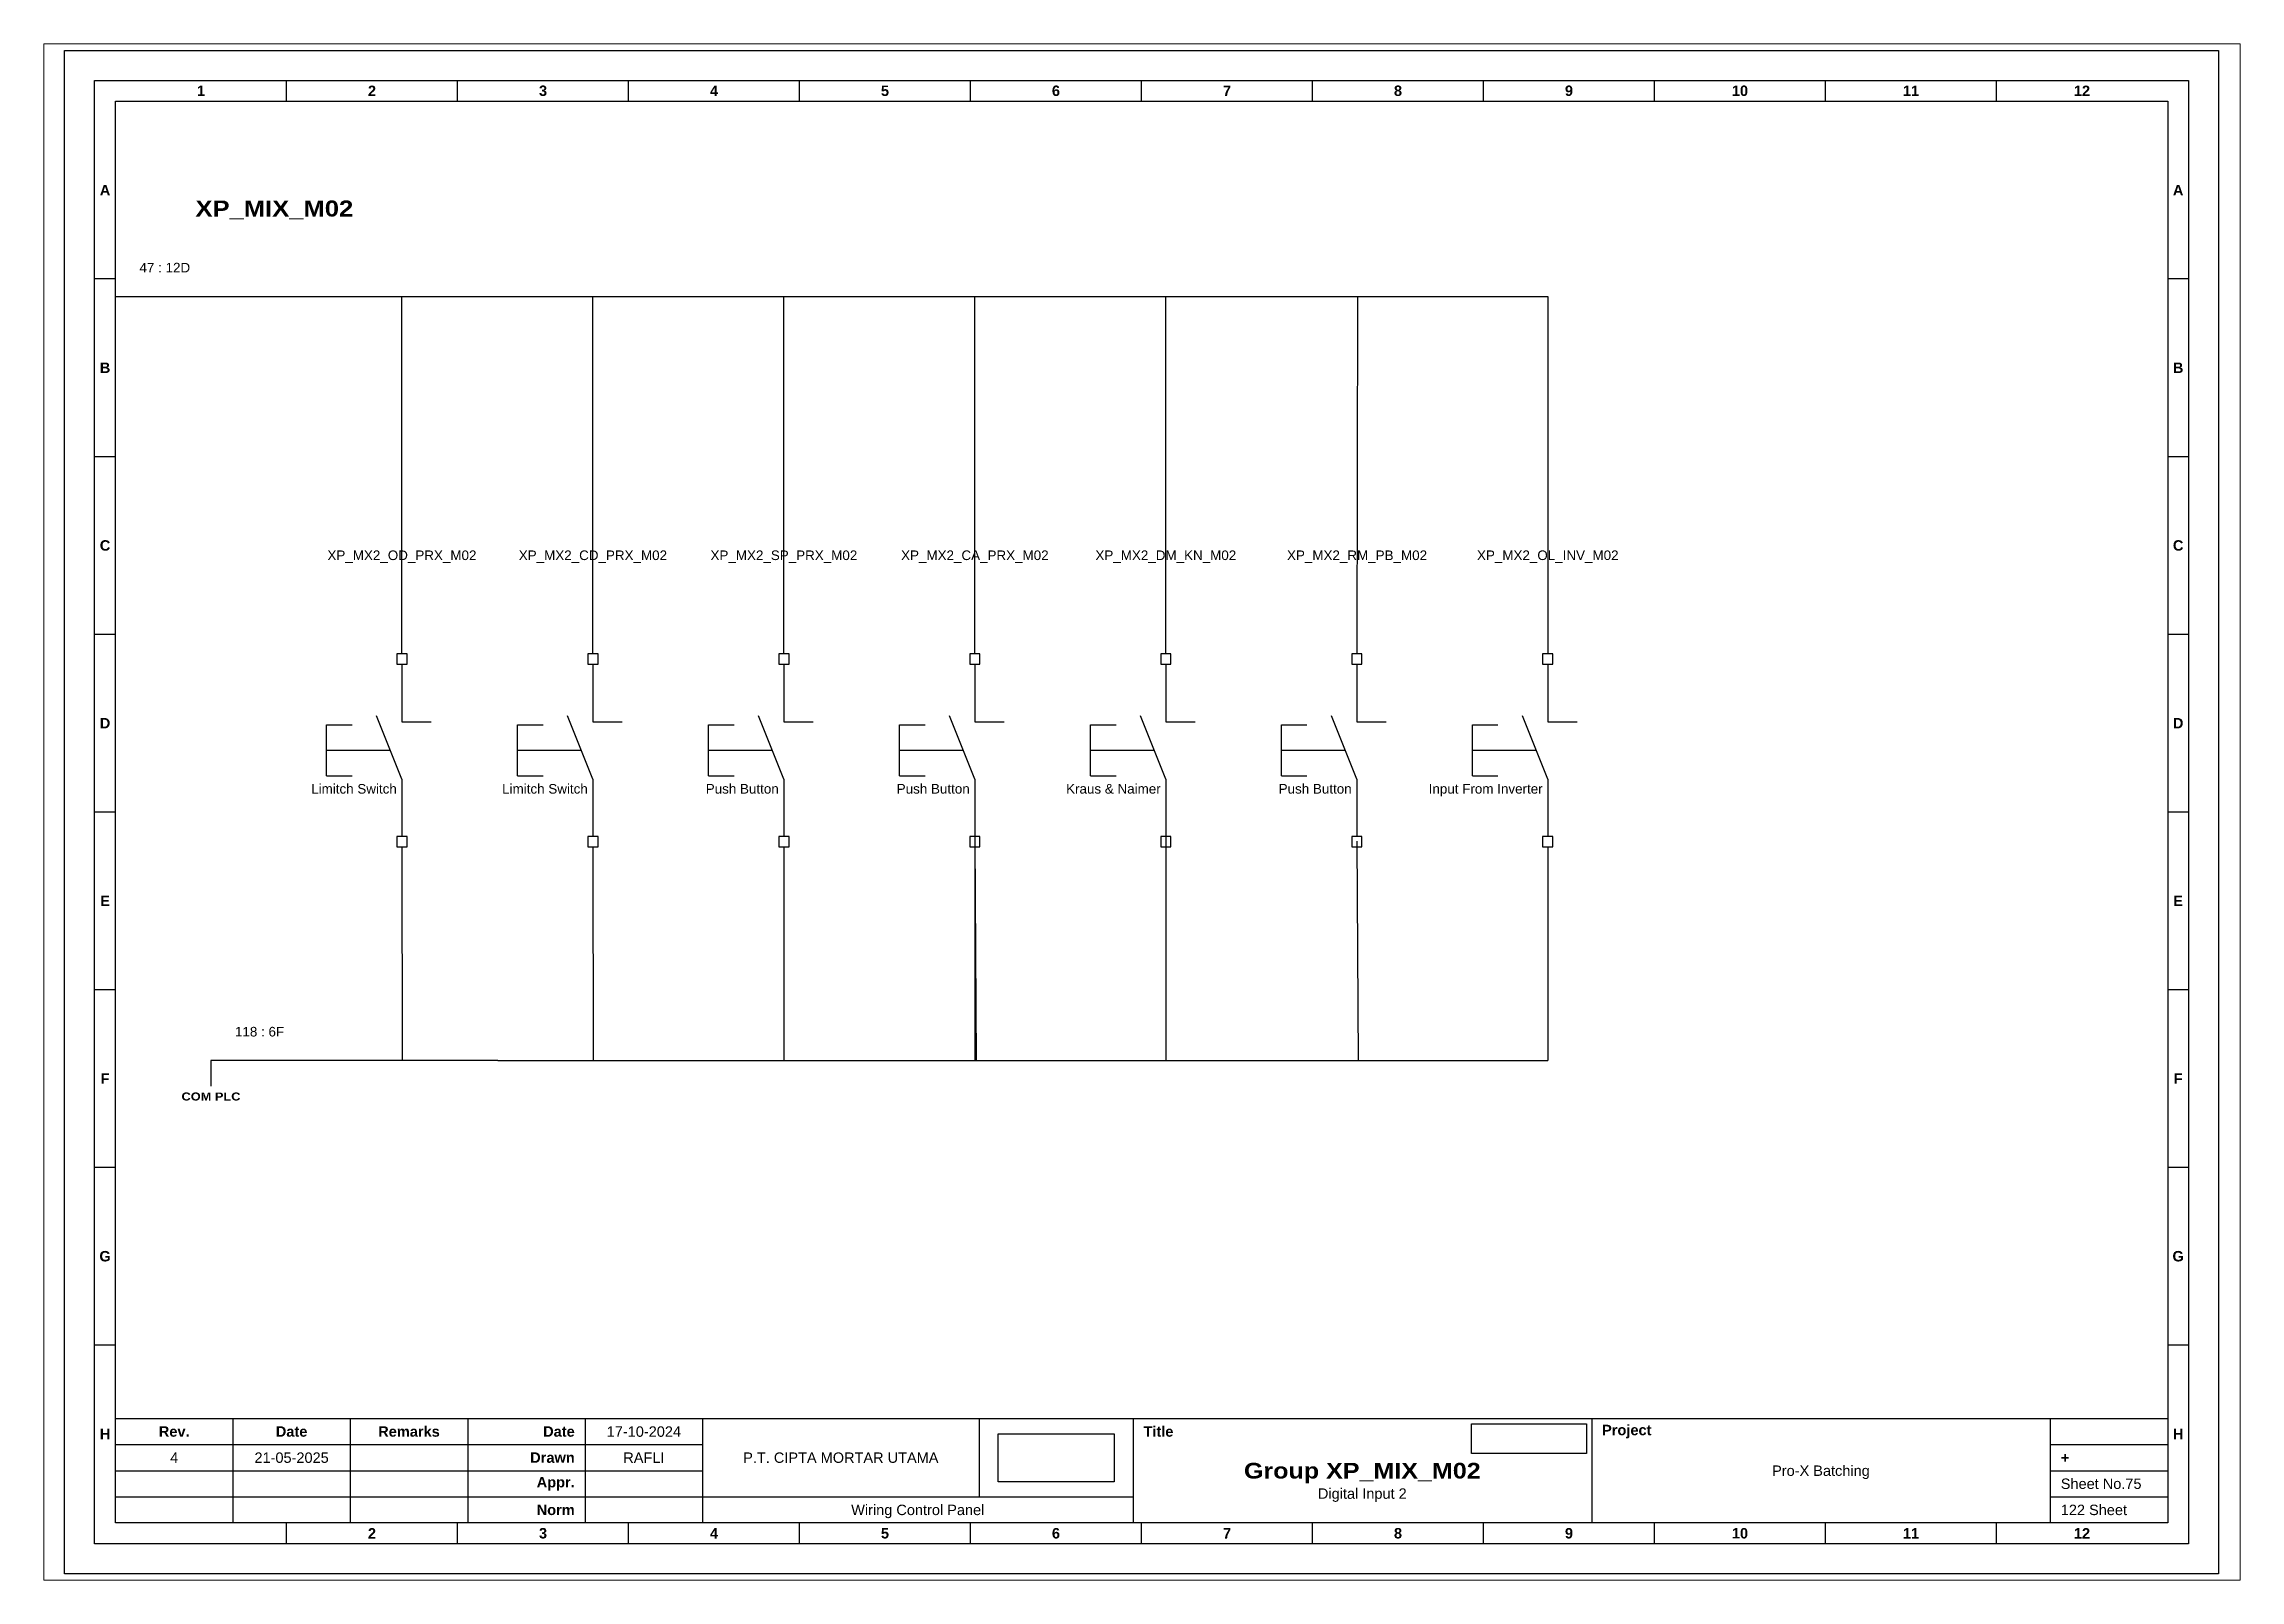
# Paper-space layout 'XP_MIX_M02' of a CAD drawing. Header units: centimetres, sheet in millimetres. Extents: x 0 to 821, y 0 to 574.
# The model-space entities are those that its viewports show. They can reach past a viewport. Long polylines and large blocks are cut down to what shows.
import ezdxf
from ezdxf.enums import TextEntityAlignment as Align

# ---------------------------------------------------------------- set-up
doc = ezdxf.new("R2010")
doc.units = ezdxf.units.CM
doc.header["$MEASUREMENT"] = 0
doc.layers.add('MU Project Line', color=7, linetype='Continuous', lineweight=0, true_color=0xfefefe)
doc.styles.add('Bold', font='ariblk.ttf', dxfattribs={"height": 25.4})
doc.styles.get("Standard").update_dxf_attribs({"font": 'arial.ttf'})
picture_1 = doc.add_image_def('image1.png', size_in_pixel=(2048, 847))
picture_2 = doc.add_image_def('image2.png', size_in_pixel=(2092, 542))

# ---------------------------------------------------------------- blocks, each defined once
blk = doc.blocks.new('KOP MU PROJECT')
at = {"color": 6, "ltscale": 50}
for p, q in [((27.74, 184.05), (27.74, 186.66)), ((49.13, 184.05), (49.13, 186.66)), ((70.51, 184.05), (70.51, 186.66)), ((91.89, 184.05), (91.89, 186.66)), ((113.27, 184.05), (113.27, 186.66)), ((134.66, 184.05), (134.66, 186.66)), ((156.04, 184.05), (156.04, 186.66)), ((177.42, 184.05), (177.42, 186.66)), ((198.8, 184.05), (198.8, 186.66)), ((220.19, 184.05), (220.19, 186.66)), ((241.57, 184.05), (241.57, 186.66)), ((6.36, 161.84), (3.75, 161.84)), ((265.59, 161.84), (262.98, 161.84)), ((6.36, 139.63), (3.75, 139.63)), ((265.59, 139.63), (262.98, 139.63)), ((6.36, 117.42), (3.75, 117.42)), ((265.59, 117.42), (262.98, 117.42)), ((6.36, 95.22), (3.75, 95.22)), ((265.59, 95.22), (262.98, 95.22)), ((6.36, 73.01), (3.75, 73.01)), ((265.59, 73.01), (262.98, 73.01)), ((6.36, 50.8), (3.75, 50.8)), ((265.59, 50.8), (262.98, 50.8)), ((6.36, 28.59), (3.75, 28.59)), ((265.59, 28.59), (262.98, 28.59)), ((27.74, 3.75), (27.74, 6.36)), ((49.13, 3.75), (49.13, 6.36)), ((70.51, 3.75), (70.51, 6.36)), ((91.89, 3.75), (91.89, 6.36)), ((113.27, 3.75), (113.27, 6.36)), ((134.66, 3.75), (134.66, 6.36)), ((156.04, 3.75), (156.04, 6.36)), ((177.42, 3.75), (177.42, 6.36)), ((198.8, 3.75), (198.8, 6.36)), ((220.19, 3.75), (220.19, 6.36)), ((241.57, 3.75), (241.57, 6.36))]:
    blk.add_line(p, q, dxfattribs=at)
at = {"ltscale": 50}
for p, q in [((6.36, 19.41), (262.98, 19.41)), ((21.04, 19.41), (21.04, 6.36)), ((35.72, 19.41), (35.72, 6.36)), ((50.41, 19.41), (50.41, 6.36)), ((65.09, 19.41), (65.09, 6.36)), ((79.77, 19.41), (79.77, 6.36)), ((114.35, 19.41), (114.35, 9.62)), ((133.6, 19.41), (133.6, 6.36)), ((190.95, 19.41), (190.95, 6.36)), ((248.3, 19.41), (248.3, 6.36)), ((6.36, 16.15), (79.77, 16.15)), ((248.3, 16.15), (262.98, 16.15)), ((6.36, 12.89), (79.77, 12.89)), ((248.3, 12.89), (262.98, 12.89)), ((6.36, 9.62), (133.6, 9.62)), ((248.3, 9.62), (262.98, 9.62))]:
    blk.add_line(p, q, dxfattribs=at)
at = {"color": 1, "ltscale": 50}
blk.add_lwpolyline([(269.34, 0), (0, 0), (0, 190.41), (269.34, 190.41)], close=True, dxfattribs=at)
at = {"color": 6, "ltscale": 50}
for points in [[(265.59, 3.75), (3.75, 3.75), (3.75, 186.66), (265.59, 186.66)], [(262.98, 6.36), (6.36, 6.36), (6.36, 184.05), (262.98, 184.05)]]:
    blk.add_lwpolyline(points, close=True, dxfattribs=at)
at = {"ltscale": 50, "char_height": 1.305, "attachment_point": 4}
for s, width, heights, insert in [('\\pxqc;{\\fArial|b1|i0|c0|p34;1}', 21.3825, [2.51], (6.36, 185.36)), ('\\pxqc;{\\fArial|b1|i0|c0|p34;2}', 21.3825, [2.51], (27.74, 185.36)), ('\\pxqc;{\\fArial|b1|i0|c0|p34;3}', 21.3825, [2.51], (49.13, 185.36)), ('\\pxqc;{\\fArial|b1|i0|c0|p34;4}', 21.3825, [2.51], (70.51, 185.36)), ('\\pxqc;{\\fArial|b1|i0|c0|p34;5}', 21.3825, [2.51], (91.89, 185.36)), ('\\pxqc;{\\fArial|b1|i0|c0|p34;6}', 21.3825, [2.51], (113.27, 185.36)), ('\\pxqc;{\\fArial|b1|i0|c0|p34;7}', 21.3825, [2.51], (134.66, 185.36)), ('\\pxqc;{\\fArial|b1|i0|c0|p34;8}', 21.3825, [2.51], (156.04, 185.36)), ('\\pxqc;{\\fArial|b1|i0|c0|p34;9}', 21.3825, [2.51], (177.42, 185.36)), ('\\pxqc;{\\fArial|b1|i0|c0|p34;10}', 21.3825, [2.51], (198.8, 185.36)), ('\\pxqc;{\\fArial|b1|i0|c0|p34;11}', 21.3825, [2.51], (220.19, 185.36)), ('\\pxqc;{\\fArial|b1|i0|c0|p34;12}', 21.3825, [2.51], (241.57, 185.36)), ('\\pxqc;{\\fArial|b1|i0|c0|p34;A}', 2.61, [2.51], (3.75, 172.95)), ('\\pxqc;{\\fArial|b1|i0|c0|p34;A}', 2.61, [2.51], (262.98, 172.95)), ('\\pxqc;{\\fArial|b1|i0|c0|p34;B}', 2.61, [2.51], (3.75, 150.74)), ('\\pxqc;{\\fArial|b1|i0|c0|p34;B}', 2.61, [2.51], (262.98, 150.74)), ('\\pxqc;{\\fArial|b1|i0|c0|p34;C}', 2.61, [2.51], (3.75, 128.53)), ('\\pxqc;{\\fArial|b1|i0|c0|p34;C}', 2.61, [2.51], (262.98, 128.53)), ('\\pxqc;{\\fArial|b1|i0|c0|p34;D}', 2.61, [2.51], (3.75, 106.32)), ('\\pxqc;{\\fArial|b1|i0|c0|p34;D}', 2.61, [2.51], (262.98, 106.32)), ('\\pxqc;{\\fArial|b1|i0|c0|p34;E}', 2.61, [2.51], (3.75, 84.11)), ('\\pxqc;{\\fArial|b1|i0|c0|p34;E}', 2.61, [2.51], (262.98, 84.11)), ('\\pxqc;{\\fArial|b1|i0|c0|p34;F}', 2.61, [2.51], (3.75, 61.9)), ('\\pxqc;{\\fArial|b1|i0|c0|p34;F}', 2.61, [2.51], (262.98, 61.9)), ('\\pxqc;{\\fArial|b1|i0|c0|p34;G}', 2.61, [2.51], (3.75, 39.69)), ('\\pxqc;{\\fArial|b1|i0|c0|p34;G}', 2.61, [2.51], (262.98, 39.69)), ('\\pxqc;{\\fArial|b1|i0|c0|p34;H}', 2.61, [2.51], (3.75, 17.47)), ('\\pxqc;{\\fArial|b1|i0|c0|p34;Rev.}', 14.6811, [2.88], (6.36, 17.78)), ('\\pxqc;{\\fArial|b1|i0|c0|p34;Date}', 14.6811, [2.88], (21.04, 17.78)), ('\\pxqc;{\\fArial|b1|i0|c0|p34;Remarks}', 14.6811, [2.88], (35.72, 17.78)), ('\\pxqr;{\\fArial|b1|i0|c0|p34;Date}', 13.3761, [2.88], (50.41, 17.78)), ('\\pxql;{\\fArial|b1|i0|c0|p34;Title}', 50.2419, [2.88], (134.9, 17.78)), ('\\pxql;{\\fArial|b1|i0|c0|p34;Project}', 50.2419, [2.88], (192.25, 17.78)), ('\\pxqc;{\\fArial|b1|i0|c0|p34;H}', 2.61, [2.51], (262.98, 17.47)), ('\\pxqr;{\\fArial|b1|i0|c0|p34;Drawn}', 13.3761, [2.88], (50.41, 14.52)), ('\\pxql;{\\fArial|b1|i0|c0|p34;+}', 14.6811, [2.88], (249.61, 14.52)), ('\\pxqr;{\\fArial|b1|i0|c0|p34;Appr.}', 13.3761, [2.88], (50.41, 11.26)), ('\\pxqr;{\\fArial|b1|i0|c0|p34;Norm}', 13.3761, [2.88], (50.41, 7.99)), ('\\pxqc;{\\fArial|b1|i0|c0|p34;2}', 21.3825, [2.51], (27.74, 5.06)), ('\\pxqc;{\\fArial|b1|i0|c0|p34;3}', 21.3825, [2.51], (49.13, 5.06)), ('\\pxqc;{\\fArial|b1|i0|c0|p34;4}', 21.3825, [2.51], (70.51, 5.06)), ('\\pxqc;{\\fArial|b1|i0|c0|p34;5}', 21.3825, [2.51], (91.89, 5.06)), ('\\pxqc;{\\fArial|b1|i0|c0|p34;6}', 21.3825, [2.51], (113.27, 5.06)), ('\\pxqc;{\\fArial|b1|i0|c0|p34;7}', 21.3825, [2.51], (134.66, 5.06)), ('\\pxqc;{\\fArial|b1|i0|c0|p34;8}', 21.3825, [2.51], (156.04, 5.06)), ('\\pxqc;{\\fArial|b1|i0|c0|p34;9}', 21.3825, [2.51], (177.42, 5.06)), ('\\pxqc;{\\fArial|b1|i0|c0|p34;10}', 21.3825, [2.51], (198.8, 5.06)), ('\\pxqc;{\\fArial|b1|i0|c0|p34;11}', 21.3825, [2.51], (220.19, 5.06)), ('\\pxqc;{\\fArial|b1|i0|c0|p34;12}', 21.3825, [2.51], (241.57, 5.06))]:
    blk.add_mtext_dynamic_manual_height_columns(s, width=width, gutter_width=0.0326, heights=heights, dxfattribs=dict(at, insert=insert))
at = {"ltscale": 50}
for tag, p in [('DATECREATED', (72.43, 17.78)), ('REV', (13.7, 14.52)), ('REVDATE', (28.38, 14.52)), ('REMARKS', (43.06, 14.52)), ('DRAWN', (72.43, 14.52)), ('COMPANY', (97.06, 14.52)), ('APPR', (72.43, 11.26)), ('PROJECT', (219.62, 12.89)), ('NORM', (72.43, 7.99)), ('DRAWINGCATEGORY', (106.68, 7.99)), ('DESCRIPTION', (162.27, 10.03))]:
    blk.add_attdef(tag, text='', height=1.3, dxfattribs=at).set_placement(p, align=Align.MIDDLE_CENTER)
at = {"ltscale": 50, "style": 'Bold'}
blk.add_attdef('TITLE', text='', height=1.96, dxfattribs=at).set_placement((162.27, 12.89), align=Align.MIDDLE_CENTER)
at = {"ltscale": 50}
for tag, p in [('SHEETNUMBER', (249.61, 11.26)), ('TOTALSHEET', (249.61, 7.99))]:
    blk.add_attdef(tag, text='', height=1.3, dxfattribs=at).set_placement(p, align=Align.MIDDLE_LEFT)
image = blk.add_image(picture_1, insert=(116.72, 11.48), size_in_units=(14.5, 6), dxfattribs=at)
image.dxf.flags = 15
image = blk.add_image(picture_2, insert=(175.94, 15.04), size_in_units=(14.36, 3.72), dxfattribs=at)
image.dxf.flags = 15

msp = doc.modelspace()

# ---------------------------------------------------------------- linework, layer by layer
at = {"color": 146, "ltscale": 50, "true_color": 0x105689}
for p, q in [((2519.55, 1909.74), (2543.43, 1909.74)), ((2543.43, 1909.74), (2567.31, 1909.74)), ((2555.37, 1865.06), (2555.37, 1909.74)), ((2567.31, 1909.74), (2591.19, 1909.74)), ((2579.25, 1865.06), (2579.25, 1909.74)), ((2591.19, 1909.74), (2615.07, 1909.74)), ((2603.13, 1865.06), (2603.13, 1909.74)), ((2615.07, 1909.74), (2638.95, 1909.74)), ((2627.01, 1865.06), (2627.01, 1909.74)), ((2638.95, 1909.74), (2662.83, 1909.74)), ((2650.89, 1865.06), (2650.89, 1909.74)), ((2662.83, 1909.74), (2674.77, 1909.74)), ((2674.87, 1909.74), (2674.77, 1865.06)), ((2674.77, 1909.74), (2698.65, 1909.74)), ((2698.65, 1909.74), (2698.65, 1865.06)), ((2627.01, 1843.52), (2627.01, 1814.25)), ((2650.89, 1843.52), (2650.89, 1814.25)), ((2555.37, 1840.96), (2555.4, 1814.25)), ((2579.25, 1840.96), (2579.28, 1814.25)), ((2603.13, 1840.96), (2603.13, 1814.25)), ((2627.01, 1841.65), (2627.17, 1814.25)), ((2674.77, 1841.65), (2674.93, 1814.25)), ((2698.65, 1840.96), (2698.65, 1814.25)), ((2567.35, 1814.25), (2531.49, 1814.25)), ((2531.49, 1814.25), (2531.49, 1811.05)), ((2567.35, 1814.25), (2615.15, 1814.25)), ((2615.15, 1814.25), (2615.15, 1814.25)), ((2615.15, 1814.25), (2662.95, 1814.25)), ((2662.83, 1814.25), (2674.77, 1814.25)), ((2674.77, 1814.25), (2698.65, 1814.25))]:
    msp.add_line(p, q, dxfattribs=at)
at = {"ltscale": 50}
for p, q in [((2555.37, 1863.78), (2555.37, 1856.6)), ((2579.25, 1863.78), (2579.25, 1856.6)), ((2603.13, 1863.78), (2603.13, 1856.6)), ((2627.01, 1863.78), (2627.01, 1856.6)), ((2650.89, 1863.78), (2650.89, 1856.6)), ((2674.77, 1863.78), (2674.77, 1856.6)), ((2698.65, 1863.78), (2698.65, 1856.6)), ((2555.37, 1849.42), (2555.37, 1842.24)), ((2579.25, 1849.42), (2579.25, 1842.24)), ((2603.13, 1849.42), (2603.13, 1842.24)), ((2627.01, 1849.42), (2627.01, 1842.24)), ((2650.89, 1849.42), (2650.89, 1842.24)), ((2674.77, 1849.42), (2674.77, 1842.24)), ((2698.65, 1849.42), (2698.65, 1842.24))]:
    msp.add_line(p, q, dxfattribs=at)
at = {"ltscale": 500}
for p, q in [((2555.37, 1849.42), (2552.2, 1857.34)), ((2555.37, 1856.6), (2559.04, 1856.6)), ((2579.25, 1849.42), (2576.08, 1857.34)), ((2579.25, 1856.6), (2582.92, 1856.6)), ((2603.13, 1849.42), (2599.96, 1857.34)), ((2603.13, 1856.6), (2606.8, 1856.6)), ((2627.01, 1849.42), (2623.84, 1857.34)), ((2627.01, 1856.6), (2630.68, 1856.6)), ((2650.89, 1849.42), (2647.72, 1857.34)), ((2650.89, 1856.6), (2654.56, 1856.6)), ((2674.77, 1849.42), (2671.6, 1857.34)), ((2674.77, 1856.6), (2678.44, 1856.6)), ((2698.65, 1849.42), (2695.48, 1857.34)), ((2698.65, 1856.6), (2702.32, 1856.6)), ((2545.94, 1856.21), (2549.14, 1856.21)), ((2545.94, 1849.81), (2545.94, 1856.21)), ((2569.82, 1849.81), (2569.82, 1856.21)), ((2569.82, 1856.21), (2573.02, 1856.21)), ((2593.7, 1849.81), (2593.7, 1856.21)), ((2593.7, 1856.21), (2596.9, 1856.21)), ((2617.58, 1849.81), (2617.58, 1856.21)), ((2617.58, 1856.21), (2620.78, 1856.21)), ((2641.46, 1849.81), (2641.46, 1856.21)), ((2641.46, 1856.21), (2644.66, 1856.21)), ((2665.34, 1849.81), (2665.34, 1856.21)), ((2665.34, 1856.21), (2668.54, 1856.21)), ((2689.22, 1849.81), (2689.22, 1856.21)), ((2689.22, 1856.21), (2692.42, 1856.21)), ((2553.94, 1853.01), (2545.94, 1853.01)), ((2577.82, 1853.01), (2569.82, 1853.01)), ((2601.7, 1853.01), (2593.7, 1853.01)), ((2625.58, 1853.01), (2617.58, 1853.01)), ((2649.46, 1853.01), (2641.46, 1853.01)), ((2673.34, 1853.01), (2665.34, 1853.01)), ((2697.22, 1853.01), (2689.22, 1853.01)), ((2545.94, 1849.81), (2549.14, 1849.81)), ((2569.82, 1849.81), (2573.02, 1849.81)), ((2593.7, 1849.81), (2596.9, 1849.81)), ((2617.58, 1849.81), (2620.78, 1849.81)), ((2641.46, 1849.81), (2644.66, 1849.81)), ((2665.34, 1849.81), (2668.54, 1849.81)), ((2689.22, 1849.81), (2692.42, 1849.81))]:
    msp.add_line(p, q, dxfattribs=at)
for points in [[(2554.73, 1863.78), (2556.01, 1863.78), (2556.01, 1865.06), (2554.73, 1865.06)], [(2578.61, 1863.78), (2579.89, 1863.78), (2579.89, 1865.06), (2578.61, 1865.06)], [(2602.49, 1863.78), (2603.77, 1863.78), (2603.77, 1865.06), (2602.49, 1865.06)], [(2626.37, 1863.78), (2627.65, 1863.78), (2627.65, 1865.06), (2626.37, 1865.06)], [(2650.25, 1863.78), (2651.53, 1863.78), (2651.53, 1865.06), (2650.25, 1865.06)], [(2674.13, 1863.78), (2675.41, 1863.78), (2675.41, 1865.06), (2674.13, 1865.06)], [(2698.01, 1863.78), (2699.29, 1863.78), (2699.29, 1865.06), (2698.01, 1865.06)], [(2554.73, 1840.96), (2556.01, 1840.96), (2556.01, 1842.24), (2554.73, 1842.24)], [(2578.61, 1840.96), (2579.89, 1840.96), (2579.89, 1842.24), (2578.61, 1842.24)], [(2602.49, 1840.96), (2603.77, 1840.96), (2603.77, 1842.24), (2602.49, 1842.24)], [(2626.37, 1840.96), (2627.65, 1840.96), (2627.65, 1842.24), (2626.37, 1842.24)], [(2650.25, 1840.96), (2651.53, 1840.96), (2651.53, 1842.24), (2650.25, 1842.24)], [(2674.13, 1840.96), (2675.41, 1840.96), (2675.41, 1842.24), (2674.13, 1842.24)], [(2698.01, 1840.96), (2699.29, 1840.96), (2699.29, 1842.24), (2698.01, 1842.24)]]:
    msp.add_lwpolyline(points, close=True, dxfattribs=at)

# ---------------------------------------------------------------- block references
msp.add_blockref('KOP MU PROJECT', (2513.19, 1750.09)).add_auto_attribs({'DESCRIPTION': 'Digital Input 2', 'TITLE': 'Group XP_MIX_M02', 'PROJECT': 'Pro-X Batching', 'COMPANY': 'P.T. CIPTA MORTAR UTAMA', 'DRAWINGCATEGORY': 'Wiring Control Panel', 'DRAWN': 'RAFLI', 'DATECREATED': '17-10-2024', 'REVDATE': '21-05-2025', 'REV': '4', 'SHEETNUMBER': 'Sheet No.75', 'TOTALSHEET': '122 Sheet'})

# ---------------------------------------------------------------- texts
at = {"ltscale": 500, "style": 'Bold'}
msp.add_text('XP_MIX_M02', height=2, dxfattribs=at).set_placement((2529.55, 1919.74))
at = {"ltscale": 500}
msp.add_text('47 : 12D', height=1.2, dxfattribs=at).set_placement((2522.55, 1912.39, -2), align=Align.BOTTOM_LEFT)
at = {"ltscale": 50}
for s, p in [('XP_MX2_OD_PRX_M02', (2555.37, 1877.4)), ('XP_MX2_CD_PRX_M02', (2579.25, 1877.4)), ('XP_MX2_SP_PRX_M02', (2603.13, 1877.4)), ('XP_MX2_CA_PRX_M02', (2627.01, 1877.4)), ('XP_MX2_DM_KN_M02', (2650.89, 1877.4)), ('XP_MX2_RM_PB_M02', (2674.8, 1877.4)), ('XP_MX2_OL_INV_M02', (2698.65, 1877.4))]:
    msp.add_text(s, height=1.2, dxfattribs=at).set_placement(p, align=Align.MIDDLE_CENTER)
for s, p in [('Limitch Switch', (2554.73, 1847.25)), ('Limitch Switch', (2578.61, 1847.25)), ('Push Button', (2602.49, 1847.25)), ('Push Button', (2626.37, 1847.25)), ('Kraus & Naimer', (2650.25, 1847.25)), ('Push Button', (2674.13, 1847.25)), ('Input From Inverter', (2698.01, 1847.25))]:
    msp.add_text(s, height=1.2, dxfattribs=at).set_placement(p, align=Align.BOTTOM_RIGHT)
at = {"ltscale": 500}
msp.add_text('118 : 6F', height=1.2, dxfattribs=at).set_placement((2534.49, 1818.45), align=Align.TOP_LEFT)
at = {"ltscale": 50, "style": 'Bold'}
msp.add_text('COM PLC', height=1, dxfattribs=at).set_placement((2531.49, 1810.25), align=Align.TOP_CENTER)

psp = doc.layouts.new('XP_MIX_M02')

# ---------------------------------------------------------------- viewports
at = {"layer": 'MU Project Line', "ltscale": 50}
psp.add_viewport(center=(410.5, 287), size=(820.98, 573.9883), view_center_point=(2647.91, 1845.31), view_height=191.9995, dxfattribs=at)

doc.saveas('drawing.dxf')
